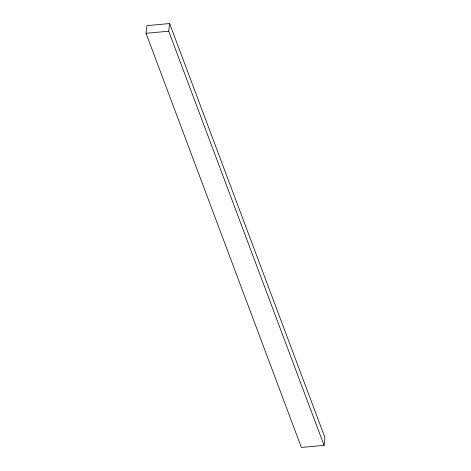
<?xml version="1.0" encoding="UTF-8"?>
<svg xmlns="http://www.w3.org/2000/svg" width="471" height="471" viewBox="0 0 471 471"><rect width="100%" height="100%" fill="white"/><g stroke="black" fill="none" stroke-linecap="round" stroke-linejoin="round"><path stroke-width="0.71" d="M146.022 33.3L146.934 25.64L169.619 23.55L324.978 437.7L324.066 445.36L301.381 447.45L146.022 33.3L168.706 31.204L324.066 445.36M168.706 31.204L169.619 23.55"/></g></svg>
